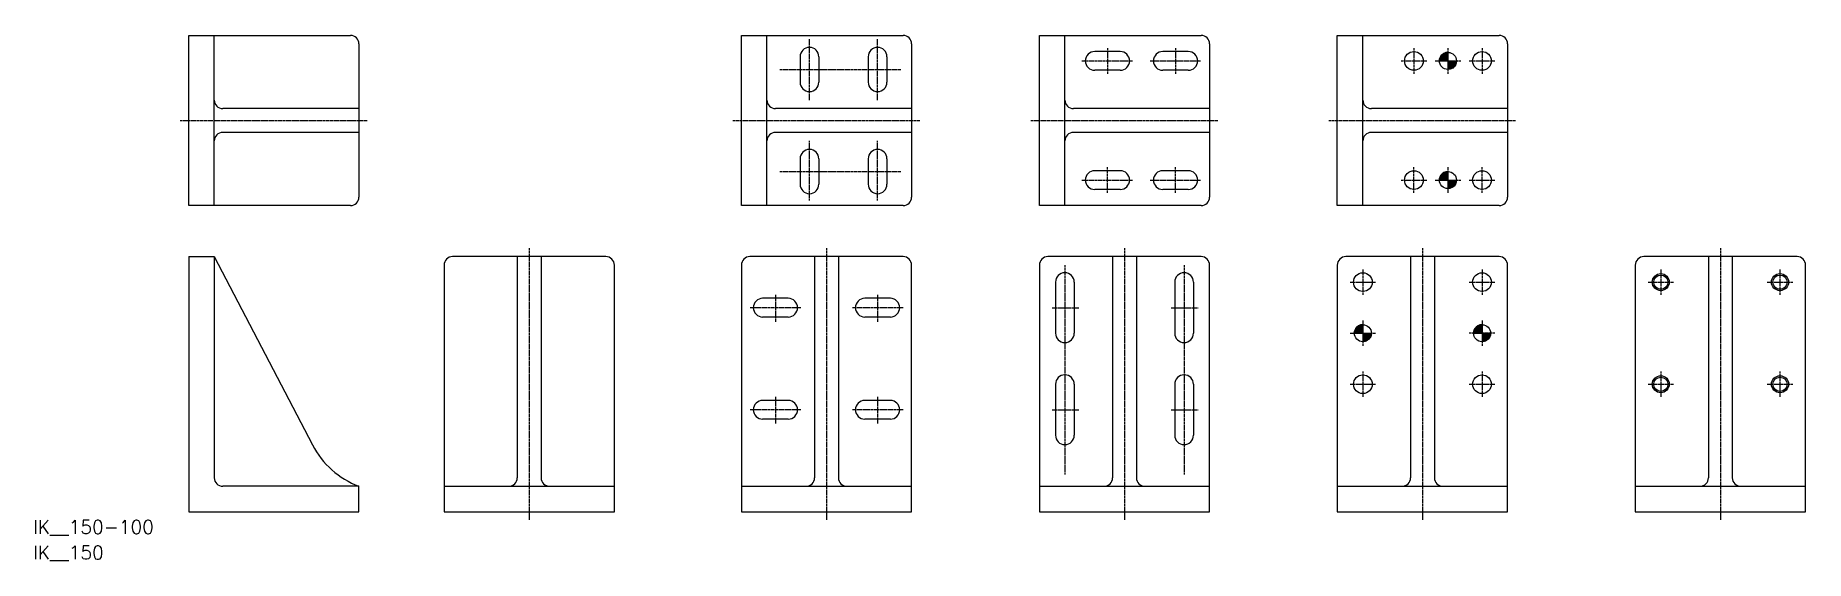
# Model space of a CAD drawing. Extents: x 11 to 1051, y 9 to 318.
import ezdxf

# ---------------------------------------------------------------- set-up
doc = ezdxf.new("R2010")
doc.units = 0
doc.linetypes.add('CENTER', pattern=[2, 1.25, -0.25, 0.25, -0.25])
doc.layers.get('0').update_dxf_attribs({"linetype": 'CONTINUOUS'})
doc.layers.add('CENTER', color=1, linetype='CENTER')
doc.styles.get("Standard").update_dxf_attribs({"font": 'txt.shx'})

# ---------------------------------------------------------------- blocks, each defined once
blk = doc.blocks.new('*U8')
at = {"color": 7, "linetype": 'CONTINUOUS'}
for p, q in [((836.2, 304.2), (836, 302.9)), ((836, 302.9), (841, 302.9)), ((836.7, 305.4), (836.2, 304.2)), ((837.5, 306.5), (836.7, 305.4)), ((838.5, 307.3), (837.5, 306.5)), ((839.7, 307.8), (838.5, 307.3)), ((841, 307.9), (839.7, 307.8)), ((841, 307.8), (841, 307.9)), ((841, 307.8), (841, 307.3)), ((841, 307.3), (841, 306.5)), ((841, 306.5), (841, 305.4)), ((841, 305.4), (841, 304.2)), ((841, 304.2), (841, 302.9)), ((841, 302.9), (846, 302.9)), ((841, 302.9), (841, 301.6)), ((841, 301.6), (841, 300.4)), ((845.9, 301.6), (845.4, 300.4)), ((846, 302.9), (845.9, 301.6)), ((841, 300.4), (841, 299.4)), ((841, 299.4), (841, 298.6)), ((841, 298.6), (841, 298.1)), ((842.3, 298.1), (841, 297.9)), ((841, 297.9), (841, 298.1)), ((843.5, 298.6), (842.3, 298.1)), ((844.6, 299.4), (843.5, 298.6)), ((845.4, 300.4), (844.6, 299.4))]:
    blk.add_line(p, q, dxfattribs=at)
for points in [[(836.2, 304.2), (836, 302.9), (841, 302.9)], [(836, 302.9), (836, 302.9), (841, 302.9)], [(836.7, 305.4), (836.2, 304.2), (841, 304.2)], [(837.5, 306.5), (836.7, 305.4), (841, 305.4)], [(838.5, 307.3), (837.5, 306.5), (841, 306.5)], [(839.7, 307.8), (838.5, 307.3), (841, 307.3)], [(841, 307.9), (839.7, 307.8), (841, 307.8)], [(841, 302.9), (841, 302.9), (846, 302.9)], [(841, 302.9), (841, 301.6), (845.9, 301.6)], [(841, 301.6), (841, 300.4), (845.4, 300.4)], [(841, 300.4), (841, 299.4), (844.6, 299.4)], [(841, 299.4), (841, 298.6), (843.5, 298.6)], [(841, 298.6), (841, 298.1), (842.3, 298.1)]]:
    blk.add_solid(points, dxfattribs=at)
at = {"color": 7, "linetype": 'CONTINUOUS', "extrusion": (0, 0, -1)}
for points in [[(-836.2, 304.2), (-841, 304.2), (-841, 302.9)], [(-836.7, 305.4), (-841, 305.4), (-841, 304.2)], [(-837.5, 306.5), (-841, 306.5), (-841, 305.4)], [(-838.5, 307.3), (-841, 307.3), (-841, 306.5)], [(-839.7, 307.8), (-841, 307.8), (-841, 307.3)], [(-841, 302.9), (-846, 302.9), (-845.9, 301.6)], [(-841, 301.6), (-845.9, 301.6), (-845.4, 300.4)], [(-841, 300.4), (-845.4, 300.4), (-844.6, 299.4)], [(-841, 299.4), (-844.6, 299.4), (-843.5, 298.6)], [(-841, 298.6), (-843.5, 298.6), (-842.3, 298.1)], [(-841, 298.1), (-842.3, 298.1), (-841, 297.9)]]:
    blk.add_solid(points, dxfattribs=at)
blk = doc.blocks.new('*U9')
at = {"color": 7, "linetype": 'CONTINUOUS'}
for p, q in [((836.2, 234.2), (836, 232.9)), ((836, 232.9), (841, 232.9)), ((836.7, 235.4), (836.2, 234.2)), ((837.5, 236.5), (836.7, 235.4)), ((838.5, 237.3), (837.5, 236.5)), ((839.7, 237.8), (838.5, 237.3)), ((841, 237.9), (839.7, 237.8)), ((841, 237.8), (841, 237.9)), ((841, 237.8), (841, 237.3)), ((841, 237.3), (841, 236.5)), ((841, 236.5), (841, 235.4)), ((841, 235.4), (841, 234.2)), ((841, 234.2), (841, 232.9)), ((841, 232.9), (846, 232.9)), ((841, 232.9), (841, 231.6)), ((841, 231.6), (841, 230.4)), ((841, 230.4), (841, 229.4)), ((841, 229.4), (841, 228.6)), ((844.6, 229.4), (843.5, 228.6)), ((845.4, 230.4), (844.6, 229.4)), ((845.9, 231.6), (845.4, 230.4)), ((846, 232.9), (845.9, 231.6)), ((841, 228.6), (841, 228.1)), ((842.3, 228.1), (841, 227.9)), ((841, 227.9), (841, 228.1)), ((843.5, 228.6), (842.3, 228.1))]:
    blk.add_line(p, q, dxfattribs=at)
for points in [[(836.2, 234.2), (836, 232.9), (841, 232.9)], [(836, 232.9), (836, 232.9), (841, 232.9)], [(836.7, 235.4), (836.2, 234.2), (841, 234.2)], [(837.5, 236.5), (836.7, 235.4), (841, 235.4)], [(838.5, 237.3), (837.5, 236.5), (841, 236.5)], [(839.7, 237.8), (838.5, 237.3), (841, 237.3)], [(841, 237.9), (839.7, 237.8), (841, 237.8)], [(841, 232.9), (841, 232.9), (846, 232.9)], [(841, 232.9), (841, 231.6), (845.9, 231.6)], [(841, 231.6), (841, 230.4), (845.4, 230.4)], [(841, 230.4), (841, 229.4), (844.6, 229.4)], [(841, 229.4), (841, 228.6), (843.5, 228.6)], [(841, 228.6), (841, 228.1), (842.3, 228.1)]]:
    blk.add_solid(points, dxfattribs=at)
at = {"color": 7, "linetype": 'CONTINUOUS', "extrusion": (0, 0, -1)}
for points in [[(-836.2, 234.2), (-841, 234.2), (-841, 232.9)], [(-836.7, 235.4), (-841, 235.4), (-841, 234.2)], [(-837.5, 236.5), (-841, 236.5), (-841, 235.4)], [(-838.5, 237.3), (-841, 237.3), (-841, 236.5)], [(-839.7, 237.8), (-841, 237.8), (-841, 237.3)], [(-841, 232.9), (-846, 232.9), (-845.9, 231.6)], [(-841, 231.6), (-845.9, 231.6), (-845.4, 230.4)], [(-841, 230.4), (-845.4, 230.4), (-844.6, 229.4)], [(-841, 229.4), (-844.6, 229.4), (-843.5, 228.6)], [(-841, 228.6), (-843.5, 228.6), (-842.3, 228.1)], [(-841, 228.1), (-842.3, 228.1), (-841, 227.9)]]:
    blk.add_solid(points, dxfattribs=at)
blk = doc.blocks.new('*U25')
at = {"color": 7, "linetype": 'CONTINUOUS'}
for p, q in [((857.5, 146.5), (856.7, 145.4)), ((858.5, 147.3), (857.5, 146.5)), ((859.7, 147.8), (858.5, 147.3)), ((861, 147.9), (859.7, 147.8)), ((861, 147.8), (861, 147.9)), ((861, 147.8), (861, 147.3)), ((861, 147.3), (861, 146.5)), ((861, 146.5), (861, 145.4)), ((856.2, 144.2), (856, 142.9)), ((856, 142.9), (861, 142.9)), ((856.7, 145.4), (856.2, 144.2)), ((861, 145.4), (861, 144.2)), ((861, 144.2), (861, 142.9)), ((861, 142.9), (866, 142.9)), ((861, 142.9), (861, 141.6)), ((861, 141.6), (861, 140.4)), ((861, 140.4), (861, 139.4)), ((861, 139.4), (861, 138.6)), ((861, 138.6), (861, 138.1)), ((862.3, 138.1), (861, 137.9)), ((861, 137.9), (861, 138.1)), ((863.5, 138.6), (862.3, 138.1)), ((864.6, 139.4), (863.5, 138.6)), ((865.4, 140.4), (864.6, 139.4)), ((865.9, 141.6), (865.4, 140.4)), ((866, 142.9), (865.9, 141.6))]:
    blk.add_line(p, q, dxfattribs=at)
for points in [[(857.5, 146.5), (856.7, 145.4), (861, 145.4)], [(858.5, 147.3), (857.5, 146.5), (861, 146.5)], [(859.7, 147.8), (858.5, 147.3), (861, 147.3)], [(861, 147.9), (859.7, 147.8), (861, 147.8)], [(856.2, 144.2), (856, 142.9), (861, 142.9)], [(856, 142.9), (856, 142.9), (861, 142.9)], [(856.7, 145.4), (856.2, 144.2), (861, 144.2)], [(861, 142.9), (861, 142.9), (866, 142.9)], [(861, 142.9), (861, 141.6), (865.9, 141.6)], [(861, 141.6), (861, 140.4), (865.4, 140.4)], [(861, 140.4), (861, 139.4), (864.6, 139.4)], [(861, 139.4), (861, 138.6), (863.5, 138.6)], [(861, 138.6), (861, 138.1), (862.3, 138.1)]]:
    blk.add_solid(points, dxfattribs=at)
at = {"color": 7, "linetype": 'CONTINUOUS', "extrusion": (0, 0, -1)}
for points in [[(-857.5, 146.5), (-861, 146.5), (-861, 145.4)], [(-858.5, 147.3), (-861, 147.3), (-861, 146.5)], [(-859.7, 147.8), (-861, 147.8), (-861, 147.3)], [(-856.2, 144.2), (-861, 144.2), (-861, 142.9)], [(-856.7, 145.4), (-861, 145.4), (-861, 144.2)], [(-861, 142.9), (-866, 142.9), (-865.9, 141.6)], [(-861, 141.6), (-865.9, 141.6), (-865.4, 140.4)], [(-861, 140.4), (-865.4, 140.4), (-864.6, 139.4)], [(-861, 139.4), (-864.6, 139.4), (-863.5, 138.6)], [(-861, 138.6), (-863.5, 138.6), (-862.3, 138.1)], [(-861, 138.1), (-862.3, 138.1), (-861, 137.9)]]:
    blk.add_solid(points, dxfattribs=at)
blk = doc.blocks.new('*U27')
at = {"color": 7, "linetype": 'CONTINUOUS'}
for p, q in [((787.5, 146.5), (786.7, 145.4)), ((788.5, 147.3), (787.5, 146.5)), ((789.7, 147.8), (788.5, 147.3)), ((791, 147.9), (789.7, 147.8)), ((791, 147.8), (791, 147.9)), ((791, 147.8), (791, 147.3)), ((791, 147.3), (791, 146.5)), ((791, 146.5), (791, 145.4)), ((786.2, 144.2), (786, 142.9)), ((786, 142.9), (791, 142.9)), ((786.7, 145.4), (786.2, 144.2)), ((791, 145.4), (791, 144.2)), ((791, 144.2), (791, 142.9)), ((791, 142.9), (796, 142.9)), ((791, 142.9), (791, 141.6)), ((791, 141.6), (791, 140.4)), ((791, 140.4), (791, 139.4)), ((791, 139.4), (791, 138.6)), ((791, 138.6), (791, 138.1)), ((792.3, 138.1), (791, 137.9)), ((791, 137.9), (791, 138.1)), ((793.5, 138.6), (792.3, 138.1)), ((794.6, 139.4), (793.5, 138.6)), ((795.4, 140.4), (794.6, 139.4)), ((795.9, 141.6), (795.4, 140.4)), ((796, 142.9), (795.9, 141.6))]:
    blk.add_line(p, q, dxfattribs=at)
for points in [[(787.5, 146.5), (786.7, 145.4), (791, 145.4)], [(788.5, 147.3), (787.5, 146.5), (791, 146.5)], [(789.7, 147.8), (788.5, 147.3), (791, 147.3)], [(791, 147.9), (789.7, 147.8), (791, 147.8)], [(786.2, 144.2), (786, 142.9), (791, 142.9)], [(786, 142.9), (786, 142.9), (791, 142.9)], [(786.7, 145.4), (786.2, 144.2), (791, 144.2)], [(791, 142.9), (791, 142.9), (796, 142.9)], [(791, 142.9), (791, 141.6), (795.9, 141.6)], [(791, 141.6), (791, 140.4), (795.4, 140.4)], [(791, 140.4), (791, 139.4), (794.6, 139.4)], [(791, 139.4), (791, 138.6), (793.5, 138.6)], [(791, 138.6), (791, 138.1), (792.3, 138.1)]]:
    blk.add_solid(points, dxfattribs=at)
at = {"color": 7, "linetype": 'CONTINUOUS', "extrusion": (0, 0, -1)}
for points in [[(-787.5, 146.5), (-791, 146.5), (-791, 145.4)], [(-788.5, 147.3), (-791, 147.3), (-791, 146.5)], [(-789.7, 147.8), (-791, 147.8), (-791, 147.3)], [(-786.2, 144.2), (-791, 144.2), (-791, 142.9)], [(-786.7, 145.4), (-791, 145.4), (-791, 144.2)], [(-791, 142.9), (-796, 142.9), (-795.9, 141.6)], [(-791, 141.6), (-795.9, 141.6), (-795.4, 140.4)], [(-791, 140.4), (-795.4, 140.4), (-794.6, 139.4)], [(-791, 139.4), (-794.6, 139.4), (-793.5, 138.6)], [(-791, 138.6), (-793.5, 138.6), (-792.3, 138.1)], [(-791, 138.1), (-792.3, 138.1), (-791, 137.9)]]:
    blk.add_solid(points, dxfattribs=at)

msp = doc.modelspace()

# ---------------------------------------------------------------- linework, layer by layer
at = {"color": 7, "linetype": 'CONTINUOUS'}
for p, q in [((101.4, 317.9), (196.4, 317.9)), ((101.4, 217.9), (101.4, 317.9)), ((116.4, 217.9), (116.4, 317.9)), ((201.4, 312.9), (201.4, 222.9)), ((426, 317.9), (521, 317.9)), ((426, 217.9), (426, 317.9)), ((441, 217.9), (441, 317.9)), ((526, 312.9), (526, 222.9)), ((601, 317.9), (696, 317.9)), ((601, 217.9), (601, 317.9)), ((616, 217.9), (616, 317.9)), ((701, 312.9), (701, 222.9)), ((776, 317.9), (871, 317.9)), ((776, 217.9), (776, 317.9)), ((791, 217.9), (791, 317.9)), ((876, 312.9), (876, 222.9)), ((460.5, 305.4), (460.5, 290.4)), ((471.5, 305.4), (471.5, 290.4)), ((500.5, 305.4), (500.5, 290.4)), ((511.5, 305.4), (511.5, 290.4)), ((648.5, 308.4), (633.5, 308.4)), ((688.5, 308.4), (673.5, 308.4)), ((648.5, 297.4), (633.5, 297.4)), ((688.5, 297.4), (673.5, 297.4)), ((201.4, 274.9), (121.4, 274.9)), ((526, 274.9), (446, 274.9)), ((701, 274.9), (621, 274.9)), ((876, 274.9), (796, 274.9)), ((201.4, 260.9), (121.4, 260.9)), ((526, 260.9), (446, 260.9)), ((701, 260.9), (621, 260.9)), ((876, 260.9), (796, 260.9)), ((460.5, 245.4), (460.5, 230.4)), ((471.5, 245.4), (471.5, 230.4)), ((500.5, 245.4), (500.5, 230.4)), ((511.5, 245.4), (511.5, 230.4)), ((648.5, 238.4), (633.5, 238.4)), ((688.5, 238.4), (673.5, 238.4)), ((648.5, 227.4), (633.5, 227.4)), ((688.5, 227.4), (673.5, 227.4)), ((196.4, 217.9), (101.4, 217.9)), ((521, 217.9), (426, 217.9)), ((696, 217.9), (601, 217.9)), ((871, 217.9), (776, 217.9)), ((101.4, 187.9), (101.4, 37.9)), ((101.4, 187.9), (116.4, 187.9)), ((116.4, 187.9), (116.4, 57.9)), ((346.4, 187.9), (256.4, 187.9)), ((294.4, 187.9), (294.4, 57.9)), ((308.4, 187.9), (308.4, 57.9)), ((521, 187.9), (431, 187.9)), ((469, 187.9), (469, 57.9)), ((483, 187.9), (483, 57.9)), ((696, 187.9), (606, 187.9)), ((644, 187.9), (644, 57.9)), ((658, 187.9), (658, 57.9)), ((871, 187.9), (781, 187.9)), ((819, 187.9), (819, 57.9)), ((833, 187.9), (833, 57.9)), ((1046, 187.9), (956, 187.9)), ((994, 187.9), (994, 57.9)), ((1008, 187.9), (1008, 57.9)), ((251.4, 182.9), (251.4, 37.9)), ((351.4, 37.9), (351.4, 182.9)), ((426, 182.9), (426, 37.9)), ((526, 37.9), (526, 182.9)), ((601, 182.9), (601, 37.9)), ((701, 37.9), (701, 182.9)), ((776, 182.9), (776, 37.9)), ((876, 37.9), (876, 182.9)), ((951, 182.9), (951, 37.9)), ((1051, 37.9), (1051, 182.9)), ((610.5, 172.9), (610.5, 142.9)), ((621.5, 172.9), (621.5, 142.9)), ((680.5, 172.9), (680.5, 142.9)), ((691.5, 172.9), (691.5, 142.9)), ((453.5, 163.4), (438.5, 163.4)), ((513.5, 163.4), (498.5, 163.4)), ((453.5, 152.4), (438.5, 152.4)), ((513.5, 152.4), (498.5, 152.4)), ((610.5, 112.9), (610.5, 82.9)), ((621.5, 112.9), (621.5, 82.9)), ((680.5, 112.9), (680.5, 82.9)), ((691.5, 112.9), (691.5, 82.9)), ((453.5, 103.4), (438.5, 103.4)), ((513.5, 103.4), (498.5, 103.4)), ((453.5, 92.4), (438.5, 92.4)), ((513.5, 92.4), (498.5, 92.4)), ((201.4, 52.9), (121.4, 52.9)), ((201.4, 37.9), (201.4, 52.9)), ((251.4, 52.9), (351.4, 52.9)), ((426, 52.9), (526, 52.9)), ((601, 52.9), (701, 52.9)), ((776, 52.9), (876, 52.9)), ((951, 52.9), (1051, 52.9)), ((101.4, 37.9), (201.4, 37.9)), ((251.4, 37.9), (351.4, 37.9)), ((426, 37.9), (526, 37.9)), ((601, 37.9), (701, 37.9)), ((776, 37.9), (876, 37.9)), ((951, 37.9), (1051, 37.9))]:
    msp.add_line(p, q, dxfattribs=at)
msp.add_lwpolyline([(116.4, 187.9), (174.1, 77.2, 0.183748), (201.4, 52.9, 0.201309)], format="xyb", dxfattribs=at)
for centre, radius in [((821, 302.9), 5.5), ((841, 302.9), 5), ((861, 302.9), 5.5), ((821, 232.9), 5.5), ((841, 232.9), 5), ((861, 232.9), 5.5), ((791, 172.9), 5.5), ((861, 172.9), 5.5), ((966, 172.9), 4.19), ((1036, 172.9), 4.19), ((791, 142.9), 5), ((861, 142.9), 5), ((791, 112.9), 5.5), ((861, 112.9), 5.5), ((966, 112.9), 4.19), ((1036, 112.9), 4.19)]:
    msp.add_circle(centre, radius, dxfattribs=at)
at = {"color": 3, "linetype": 'CONTINUOUS'}
for centre in [(966, 172.9), (1036, 172.9), (966, 112.9), (1036, 112.9)]:
    msp.add_circle(centre, 5, dxfattribs=at)
at = {"color": 7, "linetype": 'CONTINUOUS'}
for centre, radius, start, end in [((196.4, 312.9), 5, 0, 90), ((521, 312.9), 5, 0, 90), ((696, 312.9), 5, 0, 90), ((871, 312.9), 5, 0, 90), ((466, 305.4), 5.5, 0, 180), ((506, 305.4), 5.5, 0, 180), ((633.5, 302.9), 5.5, 90, 270), ((648.5, 302.9), 5.5, 270, 90), ((673.5, 302.9), 5.5, 90, 270), ((688.5, 302.9), 5.5, 270, 90), ((466, 290.4), 5.5, 180, 0), ((506, 290.4), 5.5, 180, 0), ((121.4, 279.9), 5, 180, 270), ((446, 279.9), 5, 180, 270), ((621, 279.9), 5, 180, 270), ((796, 279.9), 5, 180, 270), ((121.4, 255.9), 5, 90, 180), ((446, 255.9), 5, 90, 180), ((621, 255.9), 5, 90, 180), ((796, 255.9), 5, 90, 180), ((466, 245.4), 5.5, 0, 180), ((506, 245.4), 5.5, 0, 180), ((466, 230.4), 5.5, 180, 0), ((506, 230.4), 5.5, 180, 0), ((633.5, 232.9), 5.5, 90, 270), ((648.5, 232.9), 5.5, 270, 90), ((673.5, 232.9), 5.5, 90, 270), ((688.5, 232.9), 5.5, 270, 90), ((196.4, 222.9), 5, 270, 0), ((521, 222.9), 5, 270, 0), ((696, 222.9), 5, 270, 0), ((871, 222.9), 5, 270, 0), ((256.4, 182.9), 5, 90, 180), ((346.4, 182.9), 5, 0, 90), ((431, 182.9), 5, 90, 180), ((521, 182.9), 5, 0, 90), ((606, 182.9), 5, 90, 180), ((696, 182.9), 5, 0, 90), ((781, 182.9), 5, 90, 180), ((871, 182.9), 5, 0, 90), ((956, 182.9), 5, 90, 180), ((1046, 182.9), 5, 0, 90), ((616, 172.9), 5.5, 0, 180), ((686, 172.9), 5.5, 0, 180), ((438.5, 157.9), 5.5, 90, 270), ((453.5, 157.9), 5.5, 270, 90), ((498.5, 157.9), 5.5, 90, 270), ((513.5, 157.9), 5.5, 270, 90), ((616, 142.9), 5.5, 180, 0), ((686, 142.9), 5.5, 180, 0), ((616, 112.9), 5.5, 0, 180), ((686, 112.9), 5.5, 0, 180), ((438.5, 97.9), 5.5, 90, 270), ((453.5, 97.9), 5.5, 270, 90), ((498.5, 97.9), 5.5, 90, 270), ((513.5, 97.9), 5.5, 270, 90), ((616, 82.9), 5.5, 180, 0), ((686, 82.9), 5.5, 180, 0), ((121.4, 57.9), 5, 180, 270), ((289.4, 57.9), 5, 270, 0), ((313.4, 57.9), 5, 180, 270), ((464, 57.9), 5, 270, 0), ((488, 57.9), 5, 180, 270), ((639, 57.9), 5, 270, 0), ((663, 57.9), 5, 180, 270), ((814, 57.9), 5, 270, 0), ((838, 57.9), 5, 180, 270), ((989, 57.9), 5, 270, 0), ((1013, 57.9), 5, 180, 270)]:
    msp.add_arc(centre, radius, start, end, dxfattribs=at)
at = {"layer": 'CENTER', "color": 1, "linetype": 'CENTER'}
for p, q in [((466, 279.9), (466, 315.9)), ((506, 279.9), (506, 315.9)), ((626, 302.9), (656, 302.9)), ((641, 310.4), (641, 295.4)), ((666, 302.9), (696, 302.9)), ((681, 310.4), (681, 295.4)), ((813.5, 302.9), (828.5, 302.9)), ((821, 310.4), (821, 295.4)), ((833.5, 302.9), (848.5, 302.9)), ((841, 310.4), (841, 295.4)), ((853.5, 302.9), (868.5, 302.9)), ((861, 310.4), (861, 295.4)), ((448.5, 297.9), (519.8, 297.9)), ((96.4, 267.9), (206.4, 267.9)), ((421, 267.9), (531, 267.9)), ((596, 267.9), (706, 267.9)), ((771, 267.9), (881, 267.9)), ((466, 220.9), (466, 255.9)), ((506, 220.9), (506, 255.9)), ((641, 225.4), (641, 240.4)), ((681, 225.4), (681, 240.4)), ((821, 225.4), (821, 240.4)), ((841, 240.4), (841, 225.4)), ((861, 225.4), (861, 240.4)), ((448.5, 237.9), (519.8, 237.9)), ((626, 232.9), (656, 232.9)), ((666, 232.9), (696, 232.9)), ((813.5, 232.9), (828.5, 232.9)), ((833.5, 232.9), (848.5, 232.9)), ((853.5, 232.9), (868.5, 232.9)), ((301.4, 192.9), (301.4, 32.9)), ((476, 192.9), (476, 32.9)), ((651, 192.9), (651, 32.9)), ((826, 192.9), (826, 32.9)), ((1001, 192.9), (1001, 32.9)), ((616, 182.9), (616, 59.9)), ((686, 182.9), (686, 59.9)), ((791, 180.4), (791, 165.4)), ((861, 180.4), (861, 165.4)), ((966, 180.4), (966, 165.4)), ((1036, 180.4), (1036, 165.4)), ((783.5, 172.9), (798.5, 172.9)), ((853.5, 172.9), (868.5, 172.9)), ((958.5, 172.9), (973.5, 172.9)), ((1028.5, 172.9), (1043.5, 172.9)), ((461, 157.9), (431, 157.9)), ((446, 165.4), (446, 149.4)), ((521, 157.9), (491, 157.9)), ((506, 165.4), (506, 149.4)), ((608.5, 157.9), (624.5, 157.9)), ((678.5, 157.9), (694.5, 157.9)), ((791, 150.4), (791, 135.4)), ((861, 150.4), (861, 135.4)), ((783.5, 142.9), (798.5, 142.9)), ((868.5, 142.9), (853.5, 142.9)), ((791, 120.4), (791, 105.4)), ((861, 120.4), (861, 105.4)), ((966, 120.4), (966, 105.4)), ((1036, 120.4), (1036, 105.4)), ((446, 105.4), (446, 89.4)), ((506, 105.4), (506, 89.4)), ((783.5, 112.9), (798.5, 112.9)), ((853.5, 112.9), (868.5, 112.9)), ((958.5, 112.9), (973.5, 112.9)), ((1028.5, 112.9), (1043.5, 112.9)), ((461, 97.9), (431, 97.9)), ((521, 97.9), (491, 97.9)), ((608.5, 97.9), (624.5, 97.9)), ((678.5, 97.9), (694.5, 97.9))]:
    msp.add_line(p, q, dxfattribs=at)

# ---------------------------------------------------------------- block references
at = {"color": 7, "linetype": 'CONTINUOUS'}
for name in ['*U8', '*U9', '*U27', '*U25']:
    msp.add_blockref(name, (0, 0), dxfattribs=at)

# ---------------------------------------------------------------- texts
for s, p in [('IK__150-100', (10, 25)), ('IK__150', (10, 10))]:
    msp.add_text(s, height=8, dxfattribs=at).set_placement(p)

doc.saveas('drawing.dxf')
